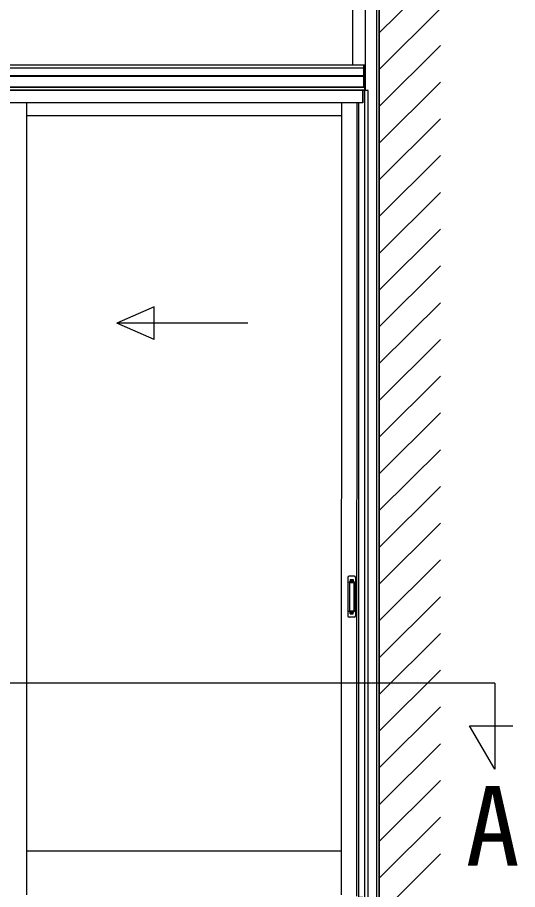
# Model space of a CAD drawing. Units: millimetres, scale not verified. Extents: x -875 to 875, y -1304 to 1297.
# Drawn here: x -194.9 to -133.9, y -493.5 to -386.9 of the extents above; entities that cross this region are included whole.
import ezdxf
from ezdxf.enums import TextEntityAlignment as Align

# ---------------------------------------------------------------- set-up
doc = ezdxf.new("R2010")
doc.units = ezdxf.units.MM
doc.header["$LTSCALE"] = 8
for name, color, linetype in [('0-2_USER1', 3, 'Continuous'), ('0-4_YKK_12', 2, 'Continuous'), ('0-6_YKK_A1', 4, 'Continuous')]:
    doc.layers.add(name, color=color, linetype=linetype)
doc.styles.add('ＭＳ ゴシック', font='')
doc.styles.get('ＭＳ ゴシック').set_extended_font_data('MS Gothic')

msp = doc.modelspace()

# ---------------------------------------------------------------- linework, layer by layer
at = {"layer": '0-4_YKK_12'}
for points in [[(-136.652, -468.276), (-252.971, -468.276), (-252.971, -478.778), (-249.9, -473.459), (-255.176, -473.459)], [(-136.652, -468.276), (-136.652, -478.778), (-139.723, -473.459), (-134.447, -473.459)]]:
    msp.add_lwpolyline(points, dxfattribs=at)
at = {"layer": '0-6_YKK_A1'}
for p, q in [((-150.75, -356.927), (-150.75, -530.206)), ((-150.75, -494.8), (-150.75, -375.348)), ((-152.475, -376.942), (-152.475, -395.85)), ((-152.475, -376.942), (-152.475, -392.7)), ((-151.05, -494.8), (-151.05, -376.691)), ((-153.975, -392.7), (-153.975, -377.285)), ((-150.75, -388.813), (-143.3, -381.363)), ((-150.75, -393.303), (-143.3, -385.853)), ((-150.75, -397.793), (-143.3, -390.343)), ((-235.636, -393.1), (-152.65, -393.1)), ((-235.619, -392.7), (-152.475, -392.7)), ((-152.635, -395.45), (-152.635, -392.7)), ((-152.49, -395.45), (-152.49, -392.7)), ((-237.075, -394.005), (-152.65, -394.005)), ((-237.075, -394.1), (-152.65, -394.1)), ((-150.75, -402.283), (-143.3, -394.833)), ((-152.5, -395.8), (-237.35, -395.8)), ((-152.5, -395.45), (-237.189, -395.45)), ((-237.075, -395.45), (-152.65, -395.45)), ((-152.775, -395.85), (-237.075, -395.85)), ((-152.775, -397.35), (-152.775, -395.85)), ((-152.75, -395.85), (-152.75, -397.35)), ((-152.54, -494.5), (-152.54, -395.85)), ((-152.5, -395.85), (-152.5, -395.45)), ((-152.775, -397.35), (-237.075, -397.35)), ((-193.813, -397.35), (-193.813, -494.125)), ((-155.375, -397.35), (-155.417, -494.125)), ((-153.485, -397.35), (-153.527, -494.3)), ((-152.75, -397.35), (-153.3, -397.35)), ((-155.376, -398.95), (-193.813, -398.95)), ((-150.75, -406.773), (-143.3, -399.323)), ((-150.75, -411.263), (-143.3, -403.813)), ((-150.75, -415.753), (-143.3, -408.303)), ((-150.75, -420.243), (-143.3, -412.793)), ((-150.75, -424.734), (-143.3, -417.284)), ((-150.75, -429.224), (-143.3, -421.774)), ((-178.23, -422.268), (-182.813, -424.268)), ((-178.23, -426.268), (-178.23, -422.268)), ((-166.813, -424.268), (-182.813, -424.268)), ((-178.23, -426.268), (-182.813, -424.268)), ((-150.75, -433.714), (-143.3, -426.264)), ((-150.75, -438.204), (-143.3, -430.754)), ((-150.75, -442.694), (-143.3, -435.244)), ((-150.75, -447.184), (-143.3, -439.734)), ((-150.75, -451.674), (-143.3, -444.224)), ((-150.75, -456.164), (-143.3, -448.714)), ((-150.75, -460.655), (-143.3, -453.205)), ((-154.601, -455.35), (-154.601, -460.05)), ((-153.801, -455.2), (-154.451, -455.2)), ((-154.411, -455.9), (-154.411, -459.5)), ((-154.392, -455.971), (-154.404, -455.876)), ((-154.392, -456.021), (-154.392, -459.38)), ((-154.361, -455.85), (-153.89, -455.85)), ((-154.342, -455.971), (-153.905, -455.971)), ((-154.301, -455.6), (-153.951, -455.6)), ((-154.301, -455.601), (-154.301, -455.825)), ((-154.301, -455.721), (-153.951, -455.721)), ((-154.301, -455.746), (-153.951, -455.746)), ((-153.951, -455.601), (-153.951, -455.825)), ((-153.846, -455.878), (-153.855, -455.971)), ((-153.855, -456.021), (-153.855, -459.38)), ((-153.841, -455.9), (-153.841, -459.5)), ((-153.651, -455.35), (-153.651, -460.05)), ((-150.75, -465.145), (-143.3, -457.695)), ((-153.801, -460.2), (-154.451, -460.2)), ((-154.404, -459.525), (-154.392, -459.43)), ((-154.361, -459.55), (-153.89, -459.55)), ((-154.342, -459.43), (-153.905, -459.43)), ((-154.301, -459.8), (-154.301, -459.575)), ((-154.301, -459.655), (-153.951, -459.655)), ((-154.301, -459.68), (-153.951, -459.68)), ((-154.301, -459.8), (-153.951, -459.8)), ((-153.951, -459.8), (-153.951, -459.575)), ((-153.846, -459.523), (-153.855, -459.43)), ((-150.75, -469.635), (-143.3, -462.185)), ((-150.75, -474.125), (-143.3, -466.675)), ((-150.75, -478.615), (-143.3, -471.165)), ((-150.75, -483.105), (-143.3, -475.655)), ((-150.75, -487.595), (-143.3, -480.145)), ((-150.75, -492.086), (-143.3, -484.636)), ((-155.414, -488.8), (-193.813, -488.8)), ((-150.75, -496.576), (-143.3, -489.126))]:
    msp.add_line(p, q, dxfattribs=at)
msp.add_lwpolyline([(-152.65, -392.7), (-152.475, -392.7), (-152.475, -395.45), (-152.65, -395.45)], close=True, dxfattribs=at)
for points in [[(-152.1, -494.5), (-152.1, -395.85), (-152.75, -395.85)], [(-153.3, -397.35), (-153.3, -494.42), (-152.75, -494.42)]]:
    msp.add_lwpolyline(points, dxfattribs=at)
for centre, radius, start, end in [((-154.451, -455.35), 0.15, 90, 180), ((-154.36, -455.9), 0.05, 90, 180), ((-154.342, -456.021), 0.05, 90, 180), ((-153.905, -456.021), 0.05, 0, 90), ((-153.891, -455.9), 0.05, 0, 90), ((-153.801, -455.35), 0.15, 0, 90), ((-154.451, -460.05), 0.15, 180, 270), ((-154.36, -459.5), 0.05, 180, 270), ((-154.342, -459.38), 0.05, 180, 270), ((-153.905, -459.38), 0.05, 270, 0), ((-153.891, -459.5), 0.05, 270, 0), ((-153.801, -460.05), 0.15, 270, 0)]:
    msp.add_arc(centre, radius, start, end, dxfattribs=at)

# ---------------------------------------------------------------- texts
at = {"layer": '0-2_USER1', "style": 'ＭＳ ゴシック'}
msp.add_text('A', height=9.751, dxfattribs=at).set_placement((-140.227, -493.5), align=Align.BOTTOM_LEFT)

doc.saveas('drawing.dxf')
